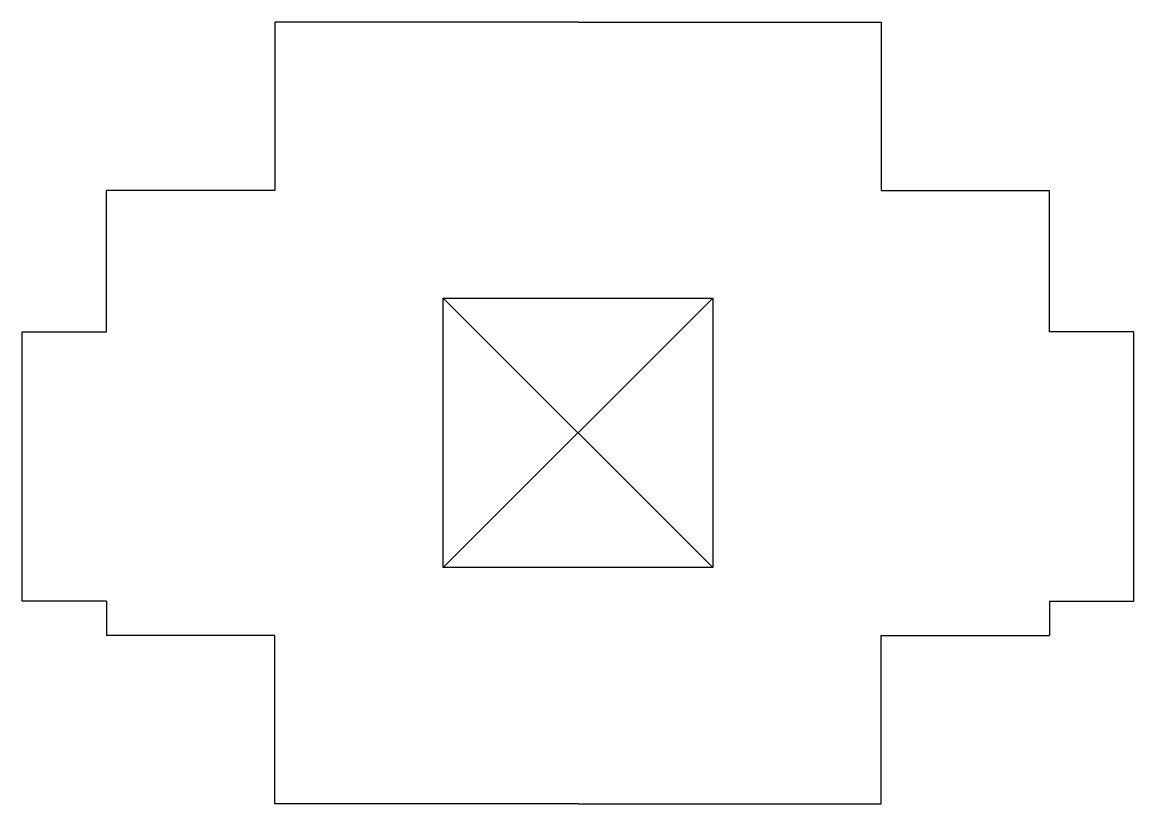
# Model space of a CAD drawing. Header units: millimetres. Extents: x -16.5 to 16.5, y -14 to 9.2.
import ezdxf

# ---------------------------------------------------------------- set-up
doc = ezdxf.new("R2010")
doc.units = ezdxf.units.MM
doc.layers.get('0').update_dxf_attribs({"linetype": 'CONTINUOUS'})

msp = doc.modelspace()

# ---------------------------------------------------------------- linework, layer by layer
for p, q in [((0, 9.2), (-9, 9.2)), ((-9, 9.2), (-9, 4.2)), ((0, 9.2), (9, 9.2)), ((9, 9.2), (9, 4.2)), ((-9, 4.2), (-14, 4.2)), ((-14, 0), (-14, 4.2)), ((9, 4.2), (14, 4.2)), ((14, 0), (14, 4.2)), ((-4, -7), (-4, 1)), ((-4, 1), (4, 1)), ((4, -7), (-4, 1)), ((-4, -7), (4, 1)), ((4, 1), (4, -7)), ((-16.5, 0), (-14, 0)), ((-16.5, -8), (-16.5, 0)), ((16.5, 0), (14, 0)), ((16.5, -8), (16.5, 0)), ((4, -7), (-4, -7)), ((-14, -8), (-16.5, -8)), ((-14, -8), (-14, -9.014)), ((14, -8), (14, -9.014)), ((14, -8), (16.5, -8)), ((-9, -9.014), (-14, -9.014)), ((-9, -14.014), (-9, -9.014)), ((9, -14.014), (9, -9.014)), ((9, -9.014), (14, -9.014)), ((0, -14.014), (-9, -14.014)), ((0, -14.014), (9, -14.014))]:
    msp.add_line(p, q)

doc.saveas('drawing.dxf')
